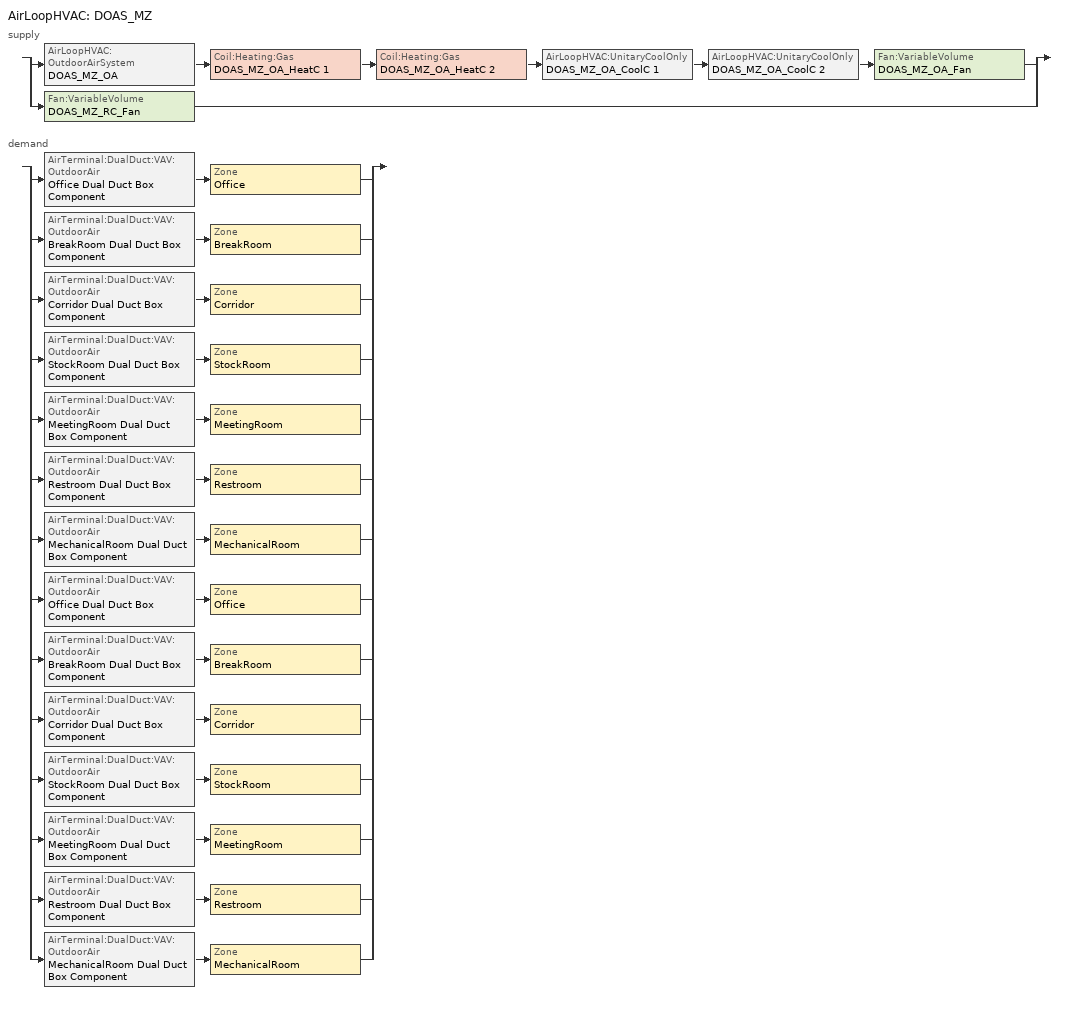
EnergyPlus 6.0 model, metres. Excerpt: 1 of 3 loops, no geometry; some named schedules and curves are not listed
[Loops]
AirLoopHVAC 'DOAS_MZ'
 supply: split
  | AirLoopHVAC:OutdoorAirSystem 'DOAS_MZ_OA' > Coil:Heating:Gas 'DOAS_MZ_OA_HeatC 1' > Coil:Heating:Gas 'DOAS_MZ_OA_HeatC 2' > AirLoopHVAC:UnitaryCoolOnly 'DOAS_MZ_OA_CoolC 1' > AirLoopHVAC:UnitaryCoolOnly 'DOAS_MZ_OA_CoolC 2' > Fan:VariableVolume 'DOAS_MZ_OA_Fan'
  | Fan:VariableVolume 'DOAS_MZ_RC_Fan'
 demand: split
  | AirTerminal:DualDuct:VAV:OutdoorAir 'Office Dual Duct Box Component' > Zone 'Office'
  | AirTerminal:DualDuct:VAV:OutdoorAir 'BreakRoom Dual Duct Box Component' > Zone 'BreakRoom'
  | AirTerminal:DualDuct:VAV:OutdoorAir 'Corridor Dual Duct Box Component' > Zone 'Corridor'
  | AirTerminal:DualDuct:VAV:OutdoorAir 'StockRoom Dual Duct Box Component' > Zone 'StockRoom'
  | AirTerminal:DualDuct:VAV:OutdoorAir 'MeetingRoom Dual Duct Box Component' > Zone 'MeetingRoom'
  | AirTerminal:DualDuct:VAV:OutdoorAir 'Restroom Dual Duct Box Component' > Zone 'Restroom'
  | AirTerminal:DualDuct:VAV:OutdoorAir 'MechanicalRoom Dual Duct Box Component' > Zone 'MechanicalRoom'
  | AirTerminal:DualDuct:VAV:OutdoorAir 'Office Dual Duct Box Component' > Zone 'Office'
  | AirTerminal:DualDuct:VAV:OutdoorAir 'BreakRoom Dual Duct Box Component' > Zone 'BreakRoom'
  | AirTerminal:DualDuct:VAV:OutdoorAir 'Corridor Dual Duct Box Component' > Zone 'Corridor'
  | AirTerminal:DualDuct:VAV:OutdoorAir 'StockRoom Dual Duct Box Component' > Zone 'StockRoom'
  | AirTerminal:DualDuct:VAV:OutdoorAir 'MeetingRoom Dual Duct Box Component' > Zone 'MeetingRoom'
  | AirTerminal:DualDuct:VAV:OutdoorAir 'Restroom Dual Duct Box Component' > Zone 'Restroom'
  | AirTerminal:DualDuct:VAV:OutdoorAir 'MechanicalRoom Dual Duct Box Component' > Zone 'MechanicalRoom'
[ComponentCost:LineItem]
Name | Line Item Type | Item | Cost per Each | Quantity | Cost per Unit of Output Capacity
Infiltration:Office | General | Office | 1 | 0
People:Office | General | Office | 1 | 5.7729
LIGHTING EQUIP:Office | Lights | Office |  |  | 1
ElectricEquipment:Office:PlugMisc | General | Office | 1 | 0.6492
Infiltration:BreakRoom | General | BreakRoom | 1 | 0
People:BreakRoom | General | BreakRoom | 1 | 134.7547
LIGHTING EQUIP:BreakRoom | Lights | BreakRoom |  |  | 1
ElectricEquipment:BreakRoom:PlugMisc | General | BreakRoom | 1 | 3.7538
Infiltration:Corridor | General | Corridor | 1 | 0
LIGHTING EQUIP:Corridor | Lights | Corridor |  |  | 1
Infiltration:StockRoom | General | StockRoom | 1 | 0
People:StockRoom | General | StockRoom | 1 | 36.6684
LIGHTING EQUIP:StockRoom | Lights | StockRoom |  |  | 1
ElectricEquipment:StockRoom:PlugMisc | General | StockRoom | 1 | 6.1967
Infiltration:MeetingRoom | General | MeetingRoom | 1 | 0
People:MeetingRoom | General | MeetingRoom | 1 | 96.2508
LIGHTING EQUIP:MeetingRoom | Lights | MeetingRoom |  |  | 1
ElectricEquipment:MeetingRoom:PlugMisc | General | MeetingRoom | 1 | 1.082
Infiltration:Restroom | General | Restroom | 1 | 0
People:Restroom | General | Restroom | 1 | 11.553
LIGHTING EQUIP:Restroom | Lights | Restroom |  |  | 1
ElectricEquipment:Restroom:PlugMisc | General | Restroom | 1 | 0.1449
Infiltration:MechanicalRoom | General | MechanicalRoom | 1 | 0
LIGHTING EQUIP:MechanicalRoom | Lights | MechanicalRoom |  |  | 1
[Sizing:Zone] Zone Cooling Design Supply Air Temperature {C}=14; Zone Heating Design Supply Air Temperature {C}=40; Zone Cooling Design Supply Air Humidity Ratio {kg-H20/kg-air}=0.0085; Zone Heating Design Supply Air Humidity Ratio {kg-H20/kg-air}=0.008; Outdoor Air Method=Flow/Zone; Outside Air Flow per Person {(m3/s)/person}=0; Outside Air Flow per Zone Floor Area {(m3/s)/m2}=0; Cooling Design Air Flow Method {Flow/Zone | DesignDay | DesignDayWithLimit}=DesignDay; Cooling Minimum Air Flow Fraction=0; Heating Design Air Flow Method {Flow/Zone | DesignDay}=DesignDay; Heating Design Air Flow Rate=0
Name | Outside Air Flow per Zone {m3/s}
Office | 0.0463515
BreakRoom | 0.64049
Corridor | 0.0317357
StockRoom | 0.624796
MeetingRoom | 0.281698
Restroom | 0.149989
MechanicalRoom | 0.0218183
[ZoneControl:Thermostat] Control Type Schedule=Dual Zone Control Type Sched
Name | Zone | Control 1
Office Thermostat | Office | Office DualSPSched
BreakRoom Thermostat | BreakRoom | BreakRoom DualSPSched
Corridor Thermostat | Corridor | Corridor DualSPSched
StockRoom Thermostat | StockRoom | StockRoom DualSPSched
MeetingRoom Thermostat | MeetingRoom | MeetingRoom DualSPSched
Restroom Thermostat | Restroom | Restroom DualSPSched
MechanicalRoom Thermostat | MechanicalRoom | MechanicalRoom DualSPSched
[ThermostatSetpoint:DualSetpoint] Heating Setpoint Temperature Schedule=HtgSetP_Sch; Cooling Setpoint Temperature Schedule=ClgSetP_Sch
Office DualSPSched; BreakRoom DualSPSched; Corridor DualSPSched; StockRoom DualSPSched; MeetingRoom DualSPSched; Restroom DualSPSched; MechanicalRoom DualSPSched
[Zone equipment]
Office: Office Dual Duct Box Component, Office PTAC
BreakRoom: BreakRoom Dual Duct Box Component, BreakRoom PTAC
Corridor: Corridor Dual Duct Box Component, Corridor PTAC
StockRoom: StockRoom Dual Duct Box Component, StockRoom PTAC
MeetingRoom: MeetingRoom Dual Duct Box Component, MeetingRoom PTAC
Restroom: Restroom Dual Duct Box Component, Restroom PTAC
MechanicalRoom: MechanicalRoom Dual Duct Box Component, MechanicalRoom PTAC
[AirTerminal:DualDuct:VAV:OutdoorAir] Availability Schedule=ALWAYS_ON; Maximum Damper Air Flow Rate {m3/s}=AUTOSIZE
Name | Design Specification Outdoor Air Object
Office Dual Duct Box Component | Office Dual Duct Box OA Design Spec
BreakRoom Dual Duct Box Component | BreakRoom Dual Duct Box OA Design Spec
Corridor Dual Duct Box Component | Corridor Dual Duct Box OA Design Spec
StockRoom Dual Duct Box Component | StockRoom Dual Duct Box OA Design Spec
MeetingRoom Dual Duct Box Component | MeetingRoom Dual Duct Box OA Design Spec
Restroom Dual Duct Box Component | Restroom Dual Duct Box OA Design Spec
MechanicalRoom Dual Duct Box Component | MechanicalRoom Dual Duct Box OA Design Spec
[DesignSpecification:OutdoorAir] Outdoor Air Method=Sum; Outdoor Air Flow per Zone {m3/s}=0; Outdoor Air Flow Air Changes per Hour {1/hr}=0; Outdoor Air Flow Rate Fraction Schedule=MinOA_Sched
Name | Outdoor Air Flow per Person {m3/s-person} | Outdoor Air Flow per Zone Floor Area {m3/s-m2}
Office Dual Duct Box OA Design Spec; MeetingRoom Dual Duct Box OA Design Spec | 0.00236 | 0.000305
BreakRoom Dual Duct Box OA Design Spec | 0.00354 | 0.000914
Corridor Dual Duct Box OA Design Spec; MechanicalRoom Dual Duct Box OA Design Spec | 0 | 0.000305
StockRoom Dual Duct Box OA Design Spec | 0 | 0.00061
Restroom Dual Duct Box OA Design Spec | 0.00354 | 0.00061
[ZoneHVAC:PackagedTerminalAirConditioner] Availability Schedule=ALWAYS_ON; Supply Air Flow Rate During Cooling Operation=AUTOSIZE; Supply Air Flow Rate During Heating Operation=AUTOSIZE; Supply Air Flow Rate When No Cooling or Heating is Needed=AUTOSIZE; Outdoor Air Flow Rate During Cooling Operation=0; Outdoor Air Flow Rate During Heating Operation=0; Outdoor Air Flow Rate When No Cooling or Heating is Needed=0; Fan Placement=DrawThrough; Supply Air Fan Operating Mode Schedule=ALWAYS_OFF
Name | Supply Air Fan | Heating Coil | Cooling Coil
Office PTAC | Office PTACFan | Office PTAC Heat Coil | Office PTAC DX Coil
BreakRoom PTAC | BreakRoom PTACFan | BreakRoom PTAC Heat Coil | BreakRoom PTAC DX Coil
Corridor PTAC | Corridor PTACFan | Corridor PTAC Heat Coil | Corridor PTAC DX Coil
StockRoom PTAC | StockRoom PTACFan | StockRoom PTAC Heat Coil | StockRoom PTAC DX Coil
MeetingRoom PTAC | MeetingRoom PTACFan | MeetingRoom PTAC Heat Coil | MeetingRoom PTAC DX Coil
Restroom PTAC | Restroom PTACFan | Restroom PTAC Heat Coil | Restroom PTAC DX Coil
MechanicalRoom PTAC | MechanicalRoom PTACFan | MechanicalRoom PTAC Heat Coil | MechanicalRoom PTAC DX Coil
[Fan:OnOff] Availability Schedule=ALWAYS_ON; Fan Efficiency=0.516; Pressure Rise {Pa}=550; Maximum Flow Rate {m3/s}=AUTOSIZE; Motor Efficiency=0.85; Motor In Airstream Fraction=1
Office PTACFan; BreakRoom PTACFan; Corridor PTACFan; StockRoom PTACFan; MeetingRoom PTACFan; Restroom PTACFan; MechanicalRoom PTACFan
[Coil:Cooling:DX:SingleSpeed] Availability Schedule=ALWAYS_ON; Rated Total Cooling Capacity {W}=AUTOSIZE; Rated Sensible Heat Ratio=AUTOSIZE; Rated COP=4; Rated Air Flow Rate {m3/s}=AUTOSIZE; Rated Evaporator Fan Power Per Volume Flow Rate {W/(m3/s)}=773.3; Nominal Time for Condensate Removal to Begin {s}=1000; Ratio of Initial Moisture Evaporation Rate and Steady State Latent Capacity=1.5; Maximum Cycling Rate {cycles/hr}=3; Latent Capacity Time Constant {s}=45; Condenser Type=AirCooled
Name | Total Cooling Capacity Function of Temperature Curve | Total Cooling Capacity Function of Flow Fraction Curve | Energy Input Ratio Function of Temperature Curve | Energy Input Ratio Function of Flow Fraction Curve | Part Load Fraction Correlation Curve
Office PTAC DX Coil | Office PTAC_ClgCapFuncTempCurve | Office PTAC_ClgCapFuncFlowFracCurve | Office PTAC_ClgEirFuncTempCurve | Office PTAC_ClgEirFuncFlowFracCurve | Office PTAC_ClgPlrCurve
BreakRoom PTAC DX Coil | BreakRoom PTAC_ClgCapFuncTempCurve | BreakRoom PTAC_ClgCapFuncFlowFracCurve | BreakRoom PTAC_ClgEirFuncTempCurve | BreakRoom PTAC_ClgEirFuncFlowFracCurve | BreakRoom PTAC_ClgPlrCurve
Corridor PTAC DX Coil | Corridor PTAC_ClgCapFuncTempCurve | Corridor PTAC_ClgCapFuncFlowFracCurve | Corridor PTAC_ClgEirFuncTempCurve | Corridor PTAC_ClgEirFuncFlowFracCurve | Corridor PTAC_ClgPlrCurve
StockRoom PTAC DX Coil | StockRoom PTAC_ClgCapFuncTempCurve | StockRoom PTAC_ClgCapFuncFlowFracCurve | StockRoom PTAC_ClgEirFuncTempCurve | StockRoom PTAC_ClgEirFuncFlowFracCurve | StockRoom PTAC_ClgPlrCurve
MeetingRoom PTAC DX Coil | MeetingRoom PTAC_ClgCapFuncTempCurve | MeetingRoom PTAC_ClgCapFuncFlowFracCurve | MeetingRoom PTAC_ClgEirFuncTempCurve | MeetingRoom PTAC_ClgEirFuncFlowFracCurve | MeetingRoom PTAC_ClgPlrCurve
Restroom PTAC DX Coil | Restroom PTAC_ClgCapFuncTempCurve | Restroom PTAC_ClgCapFuncFlowFracCurve | Restroom PTAC_ClgEirFuncTempCurve | Restroom PTAC_ClgEirFuncFlowFracCurve | Restroom PTAC_ClgPlrCurve
MechanicalRoom PTAC DX Coil | MechanicalRoom PTAC_ClgCapFuncTempCurve | MechanicalRoom PTAC_ClgCapFuncFlowFracCurve | MechanicalRoom PTAC_ClgEirFuncTempCurve | MechanicalRoom PTAC_ClgEirFuncFlowFracCurve | MechanicalRoom PTAC_ClgPlrCurve
[Coil:Heating:Gas] Availability Schedule=ALWAYS_ON; Gas Burner Efficiency=0.8; Nominal Capacity {W}=AUTOSIZE
Office PTAC Heat Coil; BreakRoom PTAC Heat Coil; Corridor PTAC Heat Coil; StockRoom PTAC Heat Coil; MeetingRoom PTAC Heat Coil; Restroom PTAC Heat Coil; MechanicalRoom PTAC Heat Coil; DOAS_MZ_OA_HeatC 1; DOAS_MZ_OA_HeatC 2
[AirLoopHVAC]
DOAS_MZ: Design Supply Air Flow Rate {m3/s}=AUTOSIZE
[SetpointManager:Scheduled]
DOAS_MZ RC SAT Setpoint: Control Variable {Temperature | Others }=Temperature; Schedule=DOAS_SAT_Sch; Setpoint Node or NodeList=DOAS_MZ Recirc Supply Equipment Outlet Node
[SetpointManager:MixedAir]
Name | Control Variable | Setpoint Node or NodeList | Control Variable {Temperature}
DOAS_MZ_OA_HeatC 1 MixedAir Manager | Temperature | DOAS_MZ_OA_HeatC 1-DOAS_MZ_OA_HeatC 2Node
DOAS_MZ_OA_HeatC 2 MixedAir Manager | Temperature | DOAS_MZ_OA_HeatC 2-DOAS_MZ_OA_CoolC 1Node
DOAS_MZ_OA_CoolC 1 SAT Manager |  | DOAS_MZ_OA_CoolC 1-DOAS_MZ_OA_CoolC 2Node | Temperature
DOAS_MZ_ERVMixed Air Temp Manager | Temperature | DOAS_MZ_OAOutside Air Heat Recovery-DOAS_MZ_OA_Indirect_Evap_CoolerNode
DOAS_MZ_OAMixed Air Temp Manager | Temperature | DOAS_MZ_OA-DOAS_MZ_OA_HeatC 1Node
[Sizing:System]
DOAS_MZ: Type Of Load To Size On=VENTILATIONREQUIREMENT; Design Outdoor Air Flow Rate {m3/s}=AUTOSIZE; Minimum System Air Flow Ratio=1; Preheat Design Temperature {C}=7; Preheat Design Humidity Ratio {kg-H2O/kg-air}=0.008; Precool Design Temperature {C}=12.8; Precool Design Humidity Ratio {kg-H2O/kg-air}=0.008; Central Cooling Design Supply Air Temperature {C}=12.8; Central Heating Design Supply Air Temperature {C}=40; Sizing Option {Coincident | NonCoincident}=NonCoincident; 100% Outdoor Air in Cooling {Yes | No}=Yes; 100% Outdoor Air in Heating {Yes | No}=Yes; Central Cooling Design Supply Air Humidity Ratio {kg-H2O/kg-air}=0.0085; Central Heating Design Supply Air Humidity Ratio {kg-H2O/kg-air}=0.008; Cooling Design Air Flow Method=DesignDay; Cooling Design Air Flow Rate {m3/s}=0; Heating Design Air Flow Method=DesignDay; Heating Design Air Flow Rate {m3/s}=0
[HeatExchanger:AirToAir:SensibleAndLatent]
DOAS_MZ_OAOutside Air Heat Recovery: Availability Schedule=Cold_Season_Sch; Nominal Supply Air Flow Rate {m3/s}=AUTOSIZE; Sensible Effectiveness at 100% Heating Air Flow=0.65; Latent Effectiveness at 100% Heating Air Flow=0; Sensible Effectiveness at 75% Heating Air Flow=0.65; Latent Effectiveness at 75% Heating Air Flow=0; Sensible Effectiveness at 100% Cooling Air Flow=0.65; Latent Effectiveness at 100% Cooling Air Flow=0; Sensible Effectiveness at 75% Cooling Air Flow=0.65; Latent Effectiveness at 75% Cooling Air Flow=0; Nominal Electric Power {W}=0; Supply Outlet Temperature Control {YES | NO}=Yes; Heat Exchanger Type { Plate | Rotary }=Rotary; Frost Control Type { None | ExhaustAirRecirculation | ExhaustOnly | MinimumExhaustTemperature }=ExhaustOnly; Threshold Temperature {C}=-12.2; Initial Defrost Time Fraction {min/min}=0.167; Rate of Defrost Time Fraction Increase {min/min per deg C}=0.024; Economizer Lockout=Yes
[Controller:OutdoorAir]
DOAS_MZ_OA_Controller: Minimum Outdoor Air Flow Rate {m3/s}=0; Maximum Outdoor Air Flow Rate {m3/s}=AUTOSIZE; Economizer Control Type=NoEconomizer; Economizer Control Action Type=ModulateFlow; Economizer Maximum Limit Dry-Bulb Temperature {C}=28; Economizer Maximum Limit Enthalpy {J/kg}=64000; Economizer Minimum Limit Dry-Bulb Temperature {C}=-100; Lockout Type=NoLockout; Minimum Limit Type=FixedMinimum; Minimum Outdoor Air Schedule=MinOA_Sched; Minimum Fraction of Outdoor Air Schedule=DOAS_MZ_OAMinOAFracSchedule; High Humidity Control=No; Heat Recovery Bypass Control Type=BypassWhenOAFlowGreaterThanMinimum
[EvaporativeCooler:Indirect:ResearchSpecial]
DOAS_MZ_OA_Indirect_Evap_Cooler: Availability Schedule=Warm_Season_Sch; Cooler Maximum Effectiveness=0.585; Recirculating Water Pump Power Consumption=0; Secondary Fan Flow Rate=AUTOSIZE; Secondary Fan Efficiency=1; Secondary Fan Delta Pressure=0; Dewpoint Effectiveness Factor=0.9; Drift Loss Fraction=0; Blowdown Concentration Ratio=3
[EnergyManagementSystem:Sensor]
Name | Output:Variable or Output:Meter Index Key | Output:Variable or Output:Meter
DOAS_MZ_OA_Indirect_Evap_CoolerSystemReturnTemp | DOAS_MZ Supply Equipment Inlet Node | System Node Temp
DOAS_MZ_OA_Indirect_Evap_CoolerOAFlowSensor | DOAS_MZ_OAInlet Node | System Node MassFlowRate
DOAS_MZ_OA_Indirect_Evap_CoolerSystemMixedSP | DOAS_MZ_OA-DOAS_MZ_OA_HeatC 1Node | System Node Setpoint Temp
DOAS_MZ_OA_Indirect_Evap_CoolerSystemMixedTemp | DOAS_MZ_OA-DOAS_MZ_OA_HeatC 1Node | System Node Temp
DOAS_MZ_OA_Indirect_Evap_CoolerSystemMixedHR | DOAS_MZ_OA-DOAS_MZ_OA_HeatC 1Node | System Node Humidity Ratio
DOAS_MZ_OA_Indirect_Evap_CoolerSystemReturnEnth | DOAS_MZ Supply Equipment Inlet Node | System Node Enthalpy
[EnergyManagementSystem:InternalVariable]
Name | Internal Data Index Key | Internal Data Type
DOAS_MZ_OA_Indirect_Evap_CoolerOAMinFlow | DOAS_MZ_OA_CONTROLLER | Outdoor Air Controller Minimum Mass Flow Rate
DOAS_MZ_OA_Indirect_Evap_CoolerOAMaxFlow | DOAS_MZ_OA_Fan | Fan Maximum Mass Flow Rate
DOAS_MZ_FanSP | DOAS_MZ_OA_Fan | Fan Nominal Pressure Rise
[EnergyManagementSystem:Actuator]
Name | Actuated Component Unique | Actuated Component Type | Actuated Component Control Type
DOAS_MZ_OA_Indirect_Evap_CoolerOAFlowActuator | DOAS_MZ_OA_CONTROLLER | Outdoor Air Controller | Air Mass Flow Rate
DOAS_MZ_FanSP_Act | DOAS_MZ_OA_Fan | Fan | Fan Pressure Rise
[AirLoopHVAC:UnitaryCoolOnly] Availability Schedule=ALWAYS_ON
Name | Cooling Coil
DOAS_MZ_OA_CoolC 1 | DOAS_MZ_OA_CoolC 1 DXCoil
DOAS_MZ_OA_CoolC 2 | DOAS_MZ_OA_CoolC 2 DXCoil
[Coil:Cooling:DX:TwoSpeed] Availability Schedule=ALWAYS_ON; Rated High Speed Total Cooling Capacity {W}=AUTOSIZE; Rated High Speed Sensible Heat Ratio=AUTOSIZE; Rated High Speed COP=3; Rated High Speed Air Flow Rate {m3/s}=AUTOSIZE; Rated Low Speed Total Cooling Capacity {W}=AUTOSIZE; Rated Low Speed Sensible Heat Ratio=0.69; Rated Low Speed COP=3; Rated Low Speed Air Flow Rate=AUTOSIZE; Condenser Type=AirCooled; Basin Heater Capacity {W/K}=10; Basin Heater Setpoint Temperature {C}=2
Name | Total Cooling Capacity Function of Temperature Curve | Total Cooling Capacity Function of Flow Fraction Curve | Energy Input Ratio Function of Temperature Curve | Energy Input Ratio Function of Flow Fraction Curve | Part Load Fraction Correlation Curve | Low Speed Total Cooling Capacity Function of Temperature Curve | Low Speed Energy Input Ratio Function of Temperature Curve
DOAS_MZ_OA_CoolC 1 DXCoil | DOAS_MZ_OA_CoolC 1_ClgCapFuncTempCurve | DOAS_MZ_OA_CoolC 1_ClgCapFuncFlowFracCurve | DOAS_MZ_OA_CoolC 1_ClgEirFuncTempCurve | DOAS_MZ_OA_CoolC 1_ClgEirFuncFlowFracCurve | DOAS_MZ_OA_CoolC 1_ClgPlrCurve | DOAS_MZ_OA_CoolC 1_ClgLowSpdCapFuncTempCurve | DOAS_MZ_OA_CoolC 1_ClgLowSpdEirFuncTempCurve
DOAS_MZ_OA_CoolC 2 DXCoil | DOAS_MZ_OA_CoolC 2_ClgCapFuncTempCurve | DOAS_MZ_OA_CoolC 2_ClgCapFuncFlowFracCurve | DOAS_MZ_OA_CoolC 2_ClgEirFuncTempCurve | DOAS_MZ_OA_CoolC 2_ClgEirFuncFlowFracCurve | DOAS_MZ_OA_CoolC 2_ClgPlrCurve | DOAS_MZ_OA_CoolC 2_ClgLowSpdCapFuncTempCurve | DOAS_MZ_OA_CoolC 2_ClgLowSpdEirFuncTempCurve
[Fan:VariableVolume] Fan Efficiency=0.516; Pressure Rise {Pa}=825; Maximum Flow Rate {m3/s}=AUTOSIZE; Fan Power Minimum Flow Rate Input Method {Fraction | FixedFlowRate}=Fraction; Fan Power Minimum Flow Fraction=0.6; Motor In Airstream Fraction=1; Fan Coefficient 1=0.0407599; Fan Coefficient 2=0.088045; Fan Coefficient 3=-0.0729261; Fan Coefficient 4=0.94374; Fan Coefficient 5=0
Name | Availability Schedule | Motor Efficiency
DOAS_MZ_OA_Fan | MinOA_Sched | 0.93
DOAS_MZ_RC_Fan | Always_Off | 0.9
[Schedule:Compact]
Always_On: Fraction, Through: 12/31, For: AllDays, Until: 24:00, 1
MinOA_Sched: On/Off, Through: 12/31, For: Weekdays Saturday, Until: 06:00, 0, Until: 24:00, 1, For: Sunday, Until: 06:00, 0, Until: 22:00, 1, Until: 24:00, 0, For: SummerDesignDay, Until: 06:00, 0, Until: 24:00, 1, For: WinterDesignDay, Until: 06:00, 0, Until: 24:00, 1, For: AllOtherDays, Until: 24:00, 0
Dual Zone Control Type Sched: Control Type, Through: 12/31, For: AllDays, Until: 24:00, 4
DOAS_MZ_OAMinOAFracSchedule: Through: 12/31, For: AllDays, Until: 24:00, 1
DOAS_SAT_Sch: Temperature, Through: 12/31, For: AllDays, Until: 24:00, 11.67
Always_Off: Fraction, Through: 12/31, For: AllDays, Until: 24:00, 0
Warm_Season_Sch: On/Off, Through:4/15, For:AllDays, Until:24:00, 0, Through:9/30, For:AllDays, Until:24:00, 1, Through:12/31, For:AllDays, Until:24:00, 0
Cold_Season_Sch: On/Off, Through:4/15, For:AllDays, Until:24:00, 1, Through:9/30, For:AllDays, Until:24:00, 0, Through:12/31, For:AllDays, Until:24:00, 1
[Curve:Biquadratic] Minimum Value of x=17; Maximum Value of x=22; Minimum Value of y=13; Maximum Value of y=46
Name | Coefficient1 Constant | Coefficient2 x | Coefficient3 x**2 | Coefficient4 y | Coefficient5 y**2 | Coefficient6 x*y
Office PTAC_ClgCapFuncTempCurve; BreakRoom PTAC_ClgCapFuncTempCurve; Corridor PTAC_ClgCapFuncTempCurve; StockRoom PTAC_ClgCapFuncTempCurve; MeetingRoom PTAC_ClgCapFuncTempCurve; Restroom PTAC_ClgCapFuncTempCurve; MechanicalRoom PTAC_ClgCapFuncTempCurve | 0.942588 | 0.00954335 | 0.00068377 | -0.0110427 | 5.249e-06 | -9.72e-06
Office PTAC_ClgEirFuncTempCurve; BreakRoom PTAC_ClgEirFuncTempCurve; Corridor PTAC_ClgEirFuncTempCurve; StockRoom PTAC_ClgEirFuncTempCurve; MeetingRoom PTAC_ClgEirFuncTempCurve; Restroom PTAC_ClgEirFuncTempCurve; MechanicalRoom PTAC_ClgEirFuncTempCurve | 0.342414 | 0.034885 | -0.0006237 | 0.00497722 | 0.000437951 | -0.000728028
DOAS_MZ_OA_CoolC 1_ClgCapFuncTempCurve; DOAS_MZ_OA_CoolC 1_ClgLowSpdCapFuncTempCurve | 0.42415 | 0.04426 | -0.00042 | 0.00333 | -0.00008 | -0.00021
DOAS_MZ_OA_CoolC 1_ClgEirFuncTempCurve | 1.23649 | -0.02431 | 0.00057 | -0.01434 | 0.00063 | -0.00038
[Curve:Quadratic]
Name | Coefficient1 Constant | Coefficient2 x | Coefficient3 x**2 | Minimum Value of x | Maximum Value of x
Office PTAC_ClgCapFuncFlowFracCurve; BreakRoom PTAC_ClgCapFuncFlowFracCurve; Corridor PTAC_ClgCapFuncFlowFracCurve; StockRoom PTAC_ClgCapFuncFlowFracCurve; MeetingRoom PTAC_ClgCapFuncFlowFracCurve; Restroom PTAC_ClgCapFuncFlowFracCurve; MechanicalRoom PTAC_ClgCapFuncFlowFracCurve | 0.8 | 0.2 | 0 | 0.5 | 1.5
Office PTAC_ClgEirFuncFlowFracCurve; BreakRoom PTAC_ClgEirFuncFlowFracCurve; Corridor PTAC_ClgEirFuncFlowFracCurve; StockRoom PTAC_ClgEirFuncFlowFracCurve; MeetingRoom PTAC_ClgEirFuncFlowFracCurve; Restroom PTAC_ClgEirFuncFlowFracCurve; MechanicalRoom PTAC_ClgEirFuncFlowFracCurve | 1.1552 | -0.1808 | 0.0256 | 0.5 | 1.5
Office PTAC_ClgPlrCurve; BreakRoom PTAC_ClgPlrCurve; Corridor PTAC_ClgPlrCurve; StockRoom PTAC_ClgPlrCurve; MeetingRoom PTAC_ClgPlrCurve; Restroom PTAC_ClgPlrCurve; MechanicalRoom PTAC_ClgPlrCurve | 0.85 | 0.15 | 0 | 0 | 1
DOAS_MZ_OA_CoolC 1_ClgCapFuncFlowFracCurve | 0.77136 | 0.34053 | -0.11088 | 0.75918 | 1.13877
DOAS_MZ_OA_CoolC 1_ClgEirFuncFlowFracCurve | 1.2055 | -0.32953 | 0.12308 | 0.75918 | 1.13877
DOAS_MZ_OA_CoolC 1_ClgPlrCurve | 0.771 | 0.229 | 0 | 0 | 1
